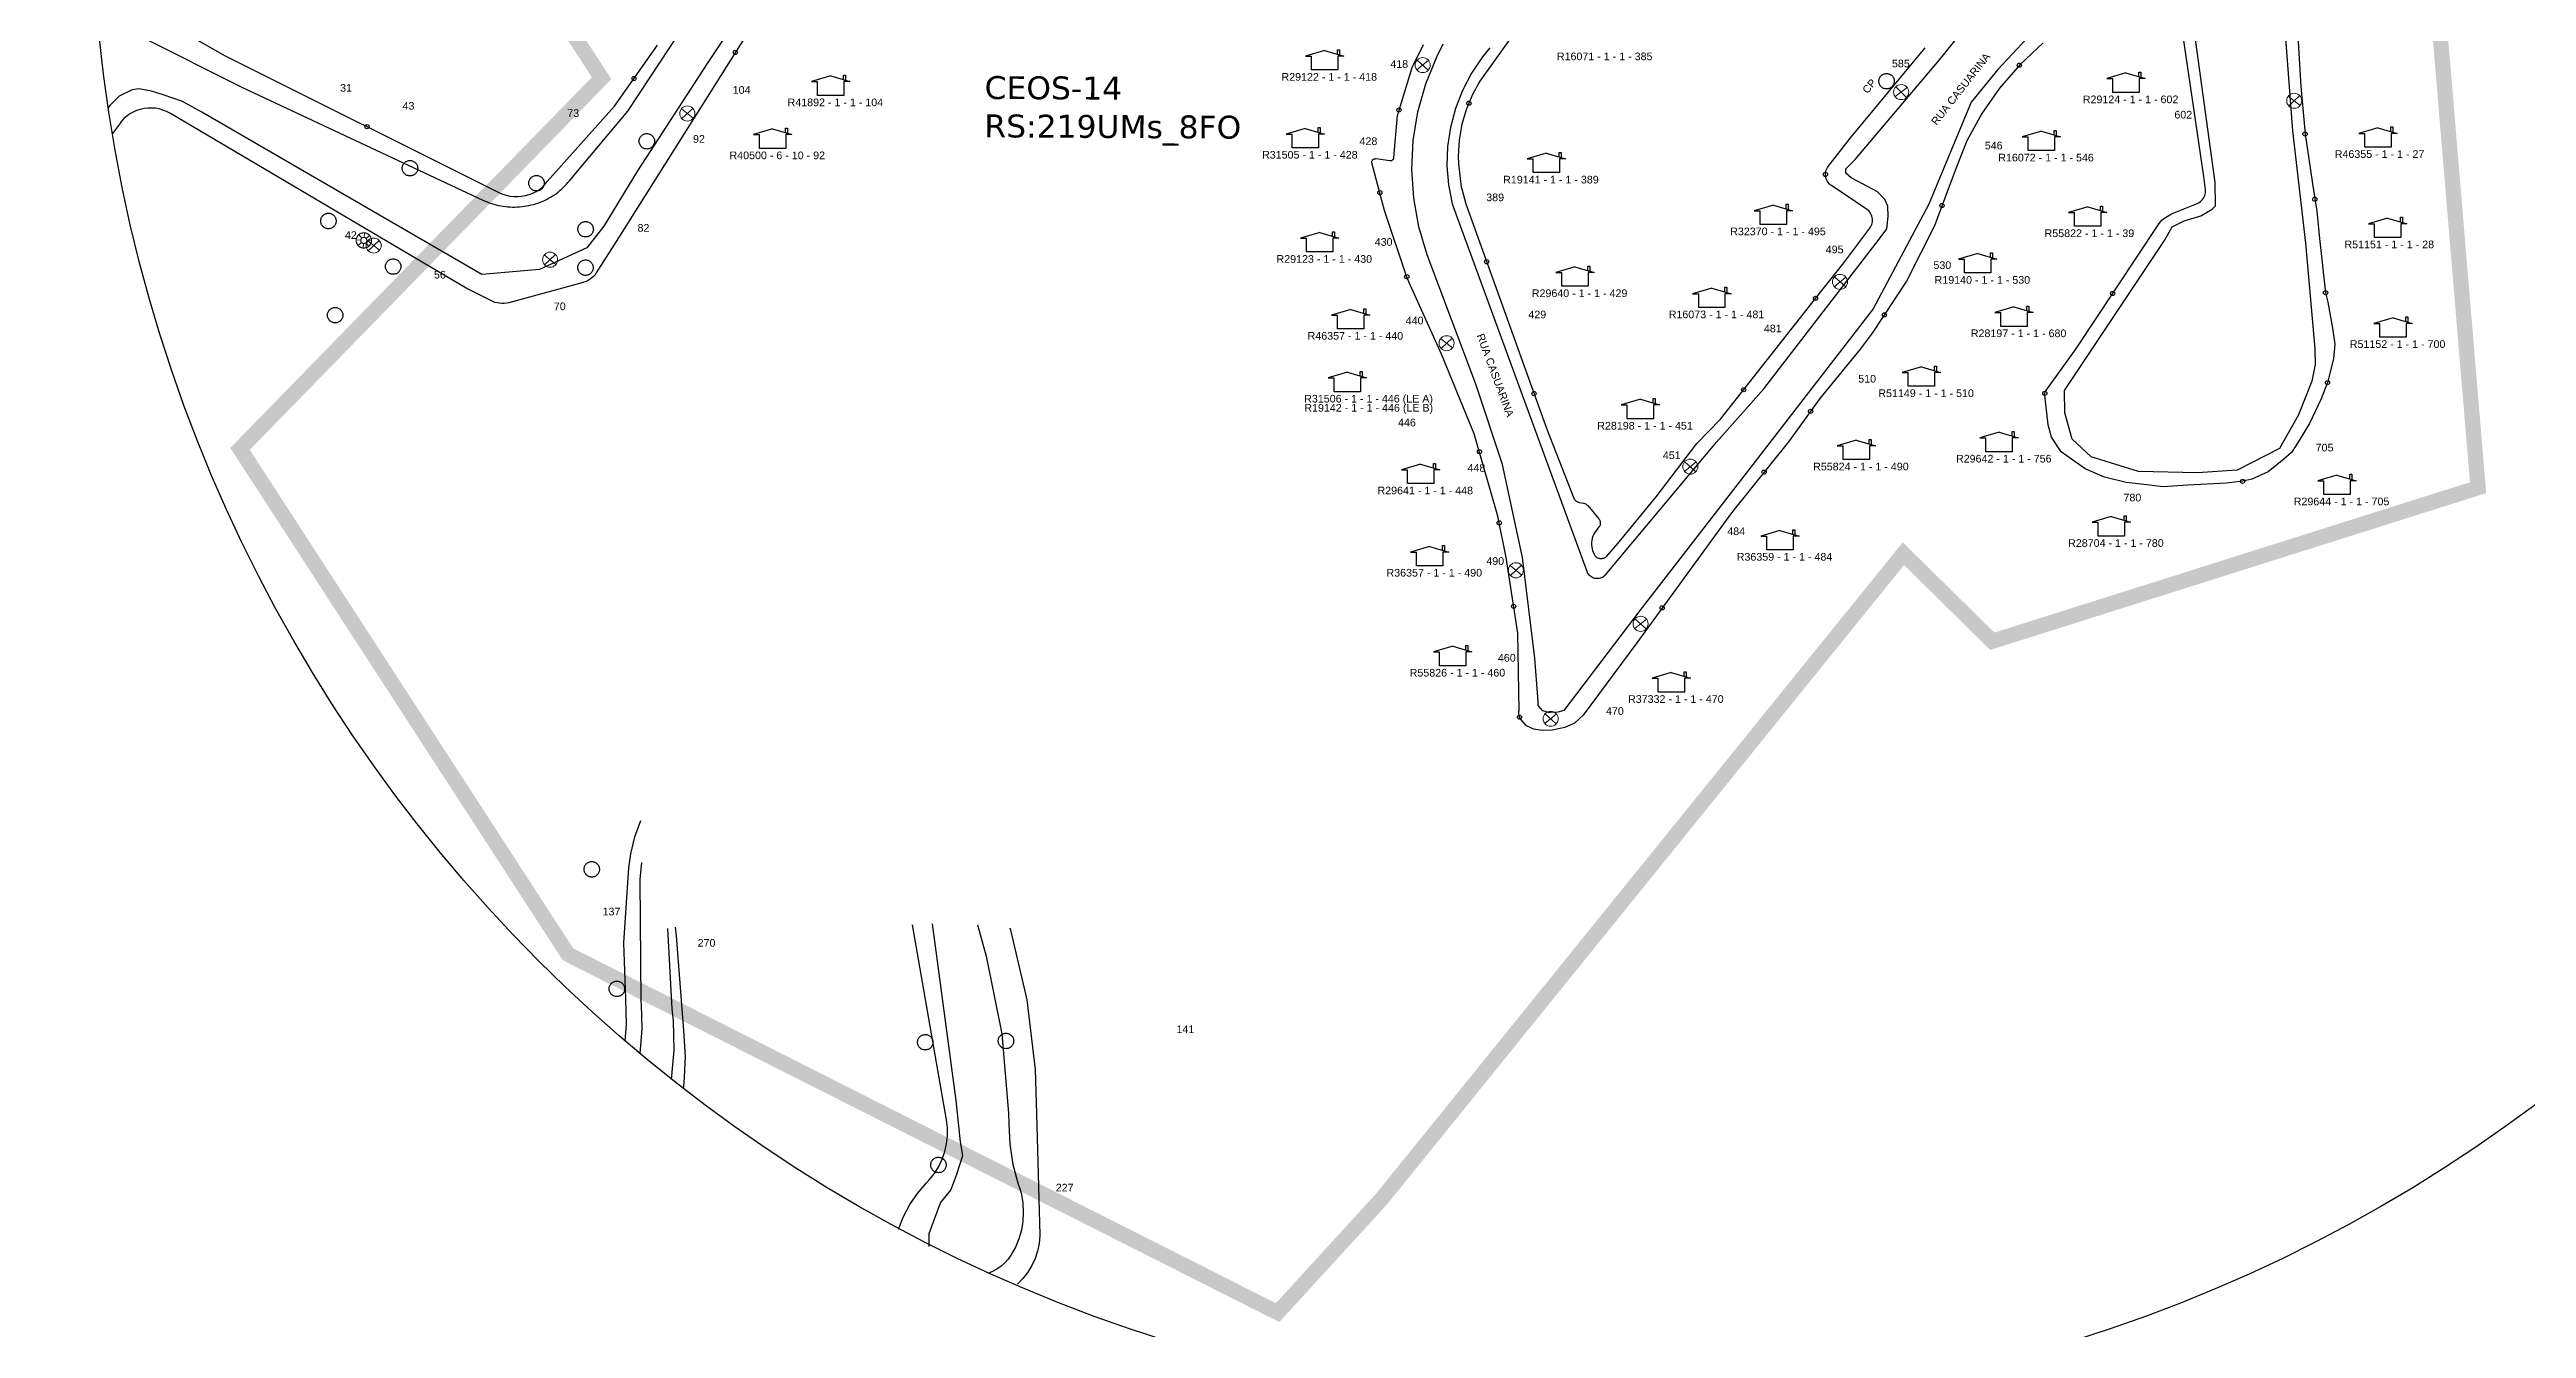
# Model space of a CAD drawing. Header units: millimetres. Extents: x -4286 to 4575, y 5328 to 14188.
# Drawn here: x -372.3 to -48.2, y 10040.5 to 10207.7 of the extents above; entities that cross this region are included whole.
import ezdxf
from ezdxf.enums import TextEntityAlignment as Align

# ---------------------------------------------------------------- set-up
doc = ezdxf.new("R2010")
doc.units = ezdxf.units.MM
doc.header["$LTSCALE"] = 0.1
doc.header["$MEASUREMENT"] = 0
doc.linetypes.add('PHANTOM2', pattern=[1.25, 0.625, -0.125, 0.125, -0.125, 0.125, -0.125])
for name, color, linetype in [('10.0-Cartográfico', 252, 'Continuous'), ('10.1-Caixas Subterrâneas', 5, 'Continuous'), ('20.8-Legenda', 1, 'Continuous'), ('90.1-Celulização - CABO 1', 6, 'Continuous'), ('celulas gpon', 7, 'Continuous'), ('CELULAS_GPON_TEXTO', 7, 'Continuous'), ('MUB_DIVISA', 7, 'Continuous'), ('MUB_NUMERACAO', 7, 'Continuous'), ('MUB_SEGMENTO', 7, 'Continuous'), ('NOS_DE_INFRAESTRUTURA', 7, 'Continuous'), ('surveys', 7, 'Continuous'), ('surveys legendas', 7, 'Continuous')]:
    doc.layers.add(name, color=color, linetype=linetype)
doc.layers.add('10.4-Postes', color=1, linetype='Continuous', lineweight=0)
doc.styles.add('siredit', font='verdana.ttf')
doc.styles.get("Standard").update_dxf_attribs({"font": 'arial.ttf'})

# ---------------------------------------------------------------- blocks, each defined once
blk = doc.blocks.new('DV')
at = {"linetype": 'Continuous'}
blk.add_circle((0, 0), 0.00000275, dxfattribs=at)
blk = doc.blocks.new('MHMZ')
at = {"linetype": 'PHANTOM2'}
blk.add_circle((0, 0), 0.0000101, dxfattribs=at)
blk = doc.blocks.new('RTRT')
at = {"color": 0}
for p, q in [((-0.000003, 0.0000027), (-0.0000072, 0.0000069)), ((-0.0000001, 0.0000038), (-0.0000001, 0.0000098)), ((0.0000027, 0.0000027), (0.0000069, 0.0000069)), ((-0.0000041, -0.0000002), (-0.0000101, -0.0000002)), ((-0.000003, -0.000003), (-0.0000072, -0.0000072)), ((-0.0000001, -0.0000042), (-0.0000001, -0.0000102)), ((0.0000027, -0.000003), (0.0000069, -0.0000072)), ((0.0000039, -0.0000002), (0.0000099, -0.0000002))]:
    blk.add_line(p, q, dxfattribs=at)
for points in [[(0.0000099, -0.0000002, 0), (0.0000099, 0.0000003, 0), (0.0000098, 0.0000008, 0), (0.0000098, 0.0000013, 0), (0.0000097, 0.0000018, 0), (0.0000096, 0.0000023, 0), (0.0000094, 0.0000027, 0), (0.0000093, 0.0000032, 0), (0.0000091, 0.0000037, 0), (0.0000089, 0.0000041, 0), (0.0000087, 0.0000045, 0), (0.0000085, 0.000005, 0), (0.0000082, 0.0000054, 0), (0.0000079, 0.0000058, 0), (0.0000076, 0.0000062, 0), (0.0000073, 0.0000065, 0), (0.0000069, 0.0000069, 0), (0.0000066, 0.0000072, 0), (0.0000062, 0.0000076, 0), (0.0000058, 0.0000079, 0), (0.0000054, 0.0000081, 0), (0.000005, 0.0000084, 0), (0.0000046, 0.0000087, 0), (0.0000042, 0.0000089, 0), (0.0000037, 0.0000091, 0), (0.0000032, 0.0000092, 0), (0.0000028, 0.0000094, 0), (0.0000023, 0.0000095, 0), (0.0000018, 0.0000096, 0), (0.0000013, 0.0000097, 0), (0.0000009, 0.0000098, 0), (0.0000004, 0.0000098, 0), (-0.0000001, 0.0000098, 0), (-0.0000006, 0.0000098, 0), (-0.0000011, 0.0000098, 0), (-0.0000016, 0.0000097, 0), (-0.0000021, 0.0000096, 0), (-0.0000026, 0.0000095, 0), (-0.000003, 0.0000094, 0), (-0.0000035, 0.0000092, 0), (-0.000004, 0.0000091, 0), (-0.0000044, 0.0000089, 0), (-0.0000048, 0.0000087, 0), (-0.0000053, 0.0000084, 0), (-0.0000057, 0.0000081, 0), (-0.0000061, 0.0000079, 0), (-0.0000065, 0.0000076, 0), (-0.0000068, 0.0000072, 0), (-0.0000072, 0.0000069, 0), (-0.0000075, 0.0000065, 0), (-0.0000079, 0.0000062, 0), (-0.0000082, 0.0000058, 0), (-0.0000084, 0.0000054, 0), (-0.0000087, 0.000005, 0), (-0.0000089, 0.0000045, 0), (-0.0000092, 0.0000041, 0), (-0.0000094, 0.0000037, 0), (-0.0000095, 0.0000032, 0), (-0.0000097, 0.0000027, 0), (-0.0000098, 0.0000023, 0), (-0.0000099, 0.0000018, 0), (-0.00001, 0.0000013, 0), (-0.0000101, 0.0000008, 0), (-0.0000101, 0.0000003, 0), (-0.0000101, -0.0000002, 0), (-0.0000101, -0.0000007, 0), (-0.0000101, -0.0000011, 0), (-0.00001, -0.0000016, 0), (-0.0000099, -0.0000021, 0), (-0.0000098, -0.0000026, 0), (-0.0000097, -0.0000031, 0), (-0.0000095, -0.0000035, 0), (-0.0000094, -0.000004, 0), (-0.0000092, -0.0000044, 0), (-0.0000089, -0.0000049, 0), (-0.0000087, -0.0000053, 0), (-0.0000084, -0.0000057, 0), (-0.0000082, -0.0000061, 0), (-0.0000079, -0.0000065, 0), (-0.0000075, -0.0000069, 0), (-0.0000072, -0.0000072, 0), (-0.0000068, -0.0000076, 0), (-0.0000065, -0.0000079, 0), (-0.0000061, -0.0000082, 0), (-0.0000057, -0.0000085, 0), (-0.0000053, -0.0000087, 0), (-0.0000048, -0.000009, 0), (-0.0000044, -0.0000092, 0), (-0.000004, -0.0000094, 0), (-0.0000035, -0.0000096, 0), (-0.000003, -0.0000097, 0), (-0.0000026, -0.0000099, 0), (-0.0000021, -0.00001, 0), (-0.0000016, -0.0000101, 0), (-0.0000011, -0.0000101, 0), (-0.0000006, -0.0000102, 0), (-0.0000001, -0.0000102, 0), (0.0000004, -0.0000102, 0), (0.0000009, -0.0000101, 0), (0.0000013, -0.0000101, 0), (0.0000018, -0.00001, 0), (0.0000023, -0.0000099, 0), (0.0000028, -0.0000097, 0), (0.0000032, -0.0000096, 0), (0.0000037, -0.0000094, 0), (0.0000042, -0.0000092, 0), (0.0000046, -0.000009, 0), (0.000005, -0.0000087, 0), (0.0000054, -0.0000085, 0), (0.0000058, -0.0000082, 0), (0.0000062, -0.0000079, 0), (0.0000066, -0.0000076, 0), (0.0000069, -0.0000072, 0), (0.0000073, -0.0000069, 0), (0.0000076, -0.0000065, 0), (0.0000079, -0.0000061, 0), (0.0000082, -0.0000057, 0), (0.0000085, -0.0000053, 0), (0.0000087, -0.0000049, 0), (0.0000089, -0.0000044, 0), (0.0000091, -0.000004, 0), (0.0000093, -0.0000035, 0), (0.0000094, -0.0000031, 0), (0.0000096, -0.0000026, 0), (0.0000097, -0.0000021, 0), (0.0000098, -0.0000016, 0), (0.0000098, -0.0000011, 0), (0.0000099, -0.0000007, 0), (0.0000099, -0.0000002, 0)], [(0.0000039, -0.0000002, 0), (0.0000039, 0, 0), (0.0000039, 0.0000002, 0), (0.0000038, 0.0000004, 0), (0.0000038, 0.0000006, 0), (0.0000038, 0.0000008, 0), (0.0000037, 0.000001, 0), (0.0000036, 0.0000012, 0), (0.0000036, 0.0000014, 0), (0.0000035, 0.0000015, 0), (0.0000034, 0.0000017, 0), (0.0000033, 0.0000019, 0), (0.0000032, 0.0000021, 0), (0.0000031, 0.0000022, 0), (0.000003, 0.0000024, 0), (0.0000028, 0.0000025, 0), (0.0000027, 0.0000027, 0), (0.0000026, 0.0000028, 0), (0.0000024, 0.0000029, 0), (0.0000023, 0.000003, 0), (0.0000021, 0.0000032, 0), (0.0000019, 0.0000033, 0), (0.0000018, 0.0000034, 0), (0.0000016, 0.0000035, 0), (0.0000014, 0.0000035, 0), (0.0000012, 0.0000036, 0), (0.000001, 0.0000037, 0), (0.0000008, 0.0000037, 0), (0.0000007, 0.0000038, 0), (0.0000005, 0.0000038, 0), (0.0000003, 0.0000038, 0), (0.0000001, 0.0000038, 0), (-0.0000001, 0.0000038, 0), (-0.0000003, 0.0000038, 0), (-0.0000005, 0.0000038, 0), (-0.0000007, 0.0000038, 0), (-0.0000009, 0.0000038, 0), (-0.0000011, 0.0000037, 0), (-0.0000013, 0.0000037, 0), (-0.0000015, 0.0000036, 0), (-0.0000017, 0.0000035, 0), (-0.0000018, 0.0000035, 0), (-0.000002, 0.0000034, 0), (-0.0000022, 0.0000033, 0), (-0.0000023, 0.0000032, 0), (-0.0000025, 0.000003, 0), (-0.0000027, 0.0000029, 0), (-0.0000028, 0.0000028, 0), (-0.000003, 0.0000027, 0), (-0.0000031, 0.0000025, 0), (-0.0000032, 0.0000024, 0), (-0.0000033, 0.0000022, 0), (-0.0000034, 0.0000021, 0), (-0.0000036, 0.0000019, 0), (-0.0000037, 0.0000017, 0), (-0.0000037, 0.0000015, 0), (-0.0000038, 0.0000014, 0), (-0.0000039, 0.0000012, 0), (-0.000004, 0.000001, 0), (-0.000004, 0.0000008, 0), (-0.000004, 0.0000006, 0), (-0.0000041, 0.0000004, 0), (-0.0000041, 0.0000002, 0), (-0.0000041, 0, 0), (-0.0000041, -0.0000002, 0), (-0.0000041, -0.0000004, 0), (-0.0000041, -0.0000006, 0), (-0.0000041, -0.0000008, 0), (-0.000004, -0.0000009, 0), (-0.000004, -0.0000011, 0), (-0.000004, -0.0000013, 0), (-0.0000039, -0.0000015, 0), (-0.0000038, -0.0000017, 0), (-0.0000037, -0.0000019, 0), (-0.0000037, -0.0000021, 0), (-0.0000036, -0.0000022, 0), (-0.0000034, -0.0000024, 0), (-0.0000033, -0.0000025, 0), (-0.0000032, -0.0000027, 0), (-0.0000031, -0.0000029, 0), (-0.000003, -0.000003, 0), (-0.0000028, -0.0000031, 0), (-0.0000027, -0.0000033, 0), (-0.0000025, -0.0000034, 0), (-0.0000023, -0.0000035, 0), (-0.0000022, -0.0000036, 0), (-0.000002, -0.0000037, 0), (-0.0000018, -0.0000038, 0), (-0.0000017, -0.0000039, 0), (-0.0000015, -0.0000039, 0), (-0.0000013, -0.000004, 0), (-0.0000011, -0.000004, 0), (-0.0000009, -0.0000041, 0), (-0.0000007, -0.0000041, 0), (-0.0000005, -0.0000041, 0), (-0.0000003, -0.0000042, 0), (-0.0000001, -0.0000042, 0), (0.0000001, -0.0000042, 0), (0.0000003, -0.0000041, 0), (0.0000005, -0.0000041, 0), (0.0000007, -0.0000041, 0), (0.0000008, -0.000004, 0), (0.000001, -0.000004, 0), (0.0000012, -0.0000039, 0), (0.0000014, -0.0000039, 0), (0.0000016, -0.0000038, 0), (0.0000018, -0.0000037, 0), (0.0000019, -0.0000036, 0), (0.0000021, -0.0000035, 0), (0.0000023, -0.0000034, 0), (0.0000024, -0.0000033, 0), (0.0000026, -0.0000031, 0), (0.0000027, -0.000003, 0), (0.0000028, -0.0000029, 0), (0.000003, -0.0000027, 0), (0.0000031, -0.0000025, 0), (0.0000032, -0.0000024, 0), (0.0000033, -0.0000022, 0), (0.0000034, -0.0000021, 0), (0.0000035, -0.0000019, 0), (0.0000036, -0.0000017, 0), (0.0000036, -0.0000015, 0), (0.0000037, -0.0000013, 0), (0.0000038, -0.0000011, 0), (0.0000038, -0.0000009, 0), (0.0000038, -0.0000008, 0), (0.0000039, -0.0000006, 0), (0.0000039, -0.0000004, 0), (0.0000039, -0.0000002, 0)]]:
    blk.add_polyline3d(points, dxfattribs=at)
blk = doc.blocks.new('PTPT')
at = {"layer": '10.4-Postes', "color": 1, "linetype": 'PHANTOM2'}
for points in [[(-0.0000079, 0.0000104), (0.0000075, -0.000002)], [(0.000007, 0.0000109), (-0.0000074, -0.0000025)]]:
    blk.add_lwpolyline(points, dxfattribs=at)
at = {"layer": '10.4-Postes', "color": 1}
blk.add_circle((-0.0000002, 0.0000042), 0.00000987, dxfattribs=at)
blk = doc.blocks.new('SURVEY_SURVEY')
for p, q in [((0, 0.0000254), (-0.0000251, 0.000018)), ((-0.0000251, 0.000018), (-0.0000173, 0.000018)), ((-0.0000172, 0), (-0.0000172, 0.0000179)), ((0.0000172, 0), (-0.0000172, 0)), ((0, 0.0000254), (0.0000251, 0.000018)), ((0.0000169, 0.0000264), (0.0000195, 0.0000264)), ((0.0000169, 0.0000205), (0.0000169, 0.0000264)), ((0.0000251, 0.000018), (0.0000172, 0.000018)), ((0.0000172, 0.000018), (0.0000172, 0)), ((0.0000195, 0.0000264), (0.0000195, 0.0000198))]:
    blk.add_line(p, q)
blk = doc.blocks.new('A$C30E733EA')
at = {"layer": '20.8-Legenda', "color": 7, "style": 'siredit'}
for tag, p in [('CEOS-X', (8.45, 12.42)), ('RS:', (8.52, 7.4)), ('RP:', (8.52, 2.45))]:
    blk.add_attdef(tag, text='', height=2.99, rotation=359.69, dxfattribs=at).set_placement(p, align=Align.MIDDLE_CENTER)

msp = doc.modelspace()

# ---------------------------------------------------------------- linework, layer by layer
at = {"layer": '10.0-Cartográfico'}
for points in [[(-360.5, 10209.44), (-346.9, 10202.66), (-315.56, 10187.97), (-315.28, 10187.84), (-315, 10187.73), (-314.72, 10187.62), (-314.42, 10187.52), (-314.13, 10187.43), (-313.83, 10187.35), (-313.53, 10187.28), (-313.23, 10187.23), (-312.93, 10187.17), (-312.62, 10187.13), (-312.31, 10187.1), (-312.01, 10187.08), (-311.7, 10187.07), (-311.39, 10187.07), (-311.08, 10187.08), (-310.77, 10187.1), (-310.46, 10187.13), (-310.16, 10187.16), (-309.85, 10187.21), (-309.55, 10187.27), (-309.25, 10187.34), (-308.95, 10187.41), (-308.66, 10187.5), (-308.37, 10187.59), (-308.08, 10187.7), (-307.8, 10187.81), (-307.52, 10187.94), (-307.24, 10188.07), (-306.97, 10188.21), (-306.71, 10188.36), (-306.45, 10188.51), (-306.2, 10188.68), (-305.95, 10188.85), (-305.71, 10189.03), (-305.48, 10189.22), (-305.26, 10189.42), (-305.04, 10189.62), (-304.83, 10189.83), (-304.62, 10190.04), (-304.43, 10190.27), (-304.24, 10190.5), (-304.07, 10190.73), (-296.62, 10199.6), (-270.32, 10239.47)], [(-268.62, 10232.33), (-286.21, 10205.81), (-295.33, 10191.8), (-299.72, 10184.58), (-301.98, 10181.72), (-308.17, 10178.92), (-315.7, 10178.23), (-352.32, 10199.46), (-354.85, 10200.85), (-357.38, 10201.73), (-358.91, 10202.22), (-360.55, 10202.5), (-361.43, 10202.39), (-363.16, 10201.56), (-364.35, 10200.34), (-364.57, 10200.02)], [(-80.39, 10217.75), (-78.84, 10197.03), (-77.11, 10182.33), (-76.27, 10172.48), (-75.91, 10168.51), (-75.88, 10166.48), (-76.31, 10164.3), (-78.04, 10159.89), (-80.54, 10155.51), (-86.08, 10152.65), (-91.24, 10152.31), (-98.96, 10152.51), (-105.16, 10154.42), (-107.65, 10156.71), (-108.61, 10160.15), (-108.65, 10163.08), (-95.57, 10182.7), (-94.57, 10184.5), (-93, 10185.28), (-90.81, 10185.92), (-89.34, 10186.79), (-88.89, 10187.22), (-88.93, 10190.28), (-91.76, 10210.88)], [(-278.1, 10214.31), (-298.12, 10182.56), (-300.72, 10178.45), (-300.88, 10178.21), (-301.07, 10177.99), (-301.3, 10177.79), (-301.54, 10177.62), (-301.79, 10177.46), (-302.07, 10177.34), (-302.35, 10177.24), (-302.42, 10177.22), (-312.18, 10174.56), (-312.49, 10174.49), (-312.79, 10174.45), (-313.09, 10174.45), (-313.4, 10174.48), (-313.71, 10174.53), (-313.99, 10174.6), (-314.27, 10174.72), (-314.43, 10174.79), (-317.73, 10176.48), (-356.43, 10199.31), (-356.5, 10199.35), (-356.94, 10199.57), (-357.41, 10199.75), (-357.89, 10199.89), (-358.39, 10199.97), (-358.89, 10200.01), (-359.4, 10200), (-359.89, 10199.94), (-360.38, 10199.83), (-360.86, 10199.67), (-361.31, 10199.47), (-361.75, 10199.23), (-362.14, 10198.95), (-362.51, 10198.63), (-362.84, 10198.27), (-363.12, 10197.89), (-364.03, 10196.66)], [(-176.75, 10215.28), (-185.14, 10203.51), (-186.05, 10201.86), (-186.88, 10199.91), (-187.49, 10197.88), (-187.86, 10195.81), (-187.99, 10193.71), (-187.94, 10192.73), (-187.57, 10189.66), (-187.5, 10189.43), (-186.98, 10187.5), (-176.37, 10158.02), (-172.86, 10149.03), (-172.82, 10148.96), (-172.78, 10148.88), (-172.72, 10148.8), (-172.65, 10148.73), (-172.58, 10148.67), (-172.5, 10148.6), (-172.41, 10148.55), (-172.32, 10148.51), (-172.22, 10148.48), (-172.13, 10148.45), (-171.6, 10148.36), (-171.52, 10148.34), (-171.42, 10148.31), (-171.33, 10148.27), (-171.25, 10148.22), (-171.17, 10148.17), (-171.09, 10148.1), (-171.03, 10148.03), (-169.57, 10146.3), (-169.51, 10146.23), (-169.46, 10146.14), (-169.43, 10146.06), (-169.4, 10145.96), (-169.38, 10145.87), (-169.38, 10145.78), (-169.38, 10145.68), (-169.4, 10145.59), (-169.42, 10145.5), (-169.45, 10145.4), (-169.5, 10145.32), (-169.56, 10145.24), (-170, 10144.66), (-170.09, 10144.54), (-170.24, 10144.29), (-170.36, 10144.03), (-170.46, 10143.76), (-170.51, 10143.49), (-170.55, 10143.2), (-170.54, 10142.92), (-170.5, 10142.64), (-170.44, 10142.36), (-170.38, 10142.17), (-170.17, 10141.67), (-170.15, 10141.62), (-170.1, 10141.53), (-170.04, 10141.46), (-169.98, 10141.39), (-169.9, 10141.33), (-169.82, 10141.26), (-169.73, 10141.22), (-169.63, 10141.18), (-169.53, 10141.15), (-169.44, 10141.12), (-169.34, 10141.12), (-169.23, 10141.12), (-169.13, 10141.13), (-169.04, 10141.15), (-168.94, 10141.18), (-168.84, 10141.21), (-168.75, 10141.26), (-168.67, 10141.31), (-168.59, 10141.38), (-168.52, 10141.44), (-167.07, 10143.07), (-162.07, 10149.2), (-156.75, 10156.17), (-153.65, 10159.34), (-149.94, 10164.06), (-140.41, 10176.17), (-137.67, 10179.58), (-134.11, 10184.3), (-134.02, 10184.44), (-133.93, 10184.6), (-133.85, 10184.78), (-133.81, 10184.97), (-133.77, 10185.15), (-133.76, 10185.34), (-133.78, 10185.53), (-133.81, 10185.71), (-133.86, 10185.89), (-133.93, 10186.07), (-134.02, 10186.25), (-134.14, 10186.4), (-134.27, 10186.55), (-134.41, 10186.68), (-134.56, 10186.8), (-139.13, 10189.86), (-139.29, 10189.98), (-139.42, 10190.11), (-139.55, 10190.26), (-139.67, 10190.42), (-139.76, 10190.59), (-139.83, 10190.76), (-139.88, 10190.95), (-139.92, 10191.13), (-139.93, 10191.32), (-139.92, 10191.51), (-139.88, 10191.7), (-139.84, 10191.88), (-139.76, 10192.05), (-139.67, 10192.22), (-139.56, 10192.38), (-136.64, 10196.12), (-126.87, 10207.88)], [(-78.17, 10210.11), (-77.72, 10202.84), (-77.18, 10196.61), (-76.53, 10192.17), (-76.23, 10190.12), (-75.66, 10186.51), (-75.28, 10182.97), (-74.5, 10175.87), (-74.21, 10174.61), (-73.58, 10171.21), (-73.28, 10169.12), (-73.46, 10167.23), (-74.26, 10164.11), (-75.09, 10162), (-76.59, 10158.79), (-78.1, 10156.34), (-78.94, 10154.98), (-79.98, 10154.09), (-82, 10152.47), (-84.16, 10151.48), (-85.34, 10151.22), (-87.51, 10150.98), (-92.5, 10150.71), (-95.8, 10150.5), (-97.9, 10150.74), (-100.58, 10151.04), (-103.4, 10151.77), (-105.96, 10152.83), (-109.07, 10155.06), (-110.37, 10156.98), (-110.77, 10158.61), (-111.24, 10162.46), (-111.25, 10162.53), (-111.25, 10162.62), (-111.23, 10162.72), (-111.21, 10162.81), (-111.17, 10162.9), (-111.14, 10162.98), (-111.09, 10163.06), (-107.19, 10168.5), (-96.37, 10184.79), (-96.13, 10185.1), (-95.86, 10185.38), (-95.56, 10185.63), (-95.23, 10185.85), (-94.87, 10186.05), (-94.64, 10186.16), (-91.38, 10187.48), (-91.2, 10187.56), (-91.03, 10187.66), (-90.87, 10187.78), (-90.72, 10187.91), (-90.6, 10188.06), (-90.48, 10188.22), (-90.39, 10188.38), (-90.31, 10188.57), (-90.26, 10188.75), (-90.23, 10188.93), (-90.21, 10189.12), (-90.23, 10189.33), (-90.43, 10191.06), (-93.82, 10214.19)], [(-183.85, 10207.89), (-184.8, 10206.71), (-186.23, 10204.56), (-187.41, 10202.3), (-188.33, 10199.93), (-188.99, 10197.48), (-189.36, 10194.99), (-189.45, 10192.47), (-189.25, 10189.95), (-188.77, 10187.48), (-171.1, 10139.35), (-171.04, 10139.22), (-170.96, 10139.1), (-170.86, 10139), (-170.76, 10138.9), (-170.64, 10138.81), (-170.53, 10138.73), (-170.4, 10138.66), (-170.25, 10138.61), (-170.11, 10138.57), (-169.97, 10138.55), (-169.82, 10138.54), (-169.67, 10138.54), (-169.52, 10138.56), (-169.37, 10138.59), (-169.24, 10138.64), (-169.1, 10138.7), (-168.98, 10138.77), (-168.86, 10138.86), (-168.74, 10138.95), (-168.72, 10138.99), (-154.19, 10156.34), (-147.98, 10163.31), (-132.89, 10182.85), (-131.89, 10184.23), (-131.71, 10185.84), (-131.78, 10187.17), (-132.15, 10188.06), (-133.13, 10189.04), (-134.98, 10190.06), (-136.58, 10190.89), (-137.25, 10191.5), (-137.26, 10192.07), (-136.04, 10193.28), (-125.01, 10206.29), (-121.74, 10210.34)], [(-355.1, 10210.13), (-349.29, 10206.84), (-313.47, 10188.97), (-313.01, 10188.77), (-312.53, 10188.61), (-312.03, 10188.5), (-311.52, 10188.44), (-311.01, 10188.43), (-310.5, 10188.47), (-310, 10188.56), (-309.52, 10188.69), (-309.04, 10188.88), (-308.59, 10189.11), (-308.17, 10189.37), (-307.78, 10189.68), (-307.44, 10190.02), (-307.13, 10190.4), (-298.34, 10200.24), (-292.73, 10208.23)], [(-111.44, 10208.54), (-114.46, 10205.72), (-117.16, 10202.62), (-119.49, 10199.29), (-121.43, 10195.74), (-122.83, 10192.17), (-125.67, 10184.62), (-129.34, 10177.39), (-133.81, 10170.56), (-135.39, 10168.48), (-140.68, 10162.02), (-144.75, 10156.36), (-152.23, 10147.11), (-164.6, 10130.09), (-171.62, 10120.64), (-172.77, 10119.58), (-174.02, 10119.02), (-175.69, 10118.66), (-176.98, 10118.64), (-178.07, 10118.82), (-179.03, 10119.26), (-179.65, 10119.93), (-179.96, 10120.39), (-180.01, 10120.59), (-180.05, 10120.81), (-180.05, 10121), (-180.06, 10121.14), (-180.01, 10121.27), (-180.18, 10131.38), (-181.7, 10141.26), (-182.77, 10146.64), (-185.86, 10157.42), (-190.14, 10167.84), (-194.64, 10177.77), (-197.59, 10186.6), (-199.26, 10192.83), (-199.27, 10192.87), (-199.27, 10192.92), (-199.27, 10192.96), (-199.26, 10193.02), (-199.25, 10193.06), (-199.21, 10193.14), (-199.18, 10193.19), (-199.16, 10193.23), (-199.12, 10193.26), (-199.08, 10193.29), (-199.04, 10193.32), (-198.95, 10193.36), (-198.9, 10193.37), (-198.8, 10193.38), (-198.71, 10193.39), (-196.93, 10193.13), (-196.83, 10193.12), (-196.78, 10193.13), (-196.73, 10193.14), (-196.68, 10193.15), (-196.63, 10193.17), (-196.59, 10193.19), (-196.55, 10193.22), (-196.51, 10193.26), (-196.47, 10193.28), (-196.45, 10193.33), (-196.42, 10193.37), (-196.4, 10193.41), (-196.39, 10193.46), (-196.37, 10193.54), (-195.89, 10199.03), (-195.71, 10199.75), (-194, 10205.32), (-192.53, 10208.3)], [(-113.61, 10209.05), (-117.39, 10205.03), (-120.86, 10200.79), (-126.41, 10187.46), (-133.7, 10173.78), (-149.14, 10153.81), (-164.22, 10134.32), (-174.16, 10121.25), (-174.93, 10121.05), (-175.9, 10121), (-176.15, 10120.99), (-176.92, 10121.22), (-177.49, 10121.92), (-177.5, 10122.44), (-177.96, 10128.08), (-179.54, 10141.25), (-182.19, 10153.39), (-185.67, 10163.89), (-192.02, 10180.83), (-193.11, 10184.47), (-193.79, 10188.21), (-194.03, 10191.99), (-193.85, 10195.77), (-193.24, 10199.52), (-192.22, 10203.18), (-190.78, 10206.72), (-189.94, 10208.4)], [(-296.94, 10078.04), (-296.76, 10080.24), (-296.86, 10083.56), (-297.1, 10090.86), (-296.46, 10100.68), (-296.21, 10102.5), (-295.68, 10104.73), (-294.9, 10106.89)], [(-294.98, 10076.38), (-294.97, 10076.43), (-294.72, 10079.62), (-294.83, 10082.8), (-294.87, 10083.16), (-295, 10099.18), (-294.76, 10101.39)], [(-291.43, 10092.77), (-290.83, 10082.23), (-290.67, 10080.69), (-290.58, 10076.84), (-290.93, 10073)], [(-290.39, 10092.92), (-290.27, 10091.78), (-289.3, 10079.4), (-289.1, 10075.96), (-289.27, 10072.52), (-289.38, 10071.87)], [(-261.2, 10053.47), (-260.54, 10055.11), (-259.7, 10056.67), (-258.7, 10058.13), (-257.53, 10059.5), (-257.16, 10059.89), (-256.5, 10060.74), (-255.93, 10061.64), (-255.48, 10062.6), (-255.13, 10063.58), (-254.89, 10064.61), (-254.78, 10065.65), (-254.77, 10066.69), (-254.89, 10067.73), (-259.35, 10093.22)], [(-257.16, 10051.2), (-257.19, 10052.87), (-255.71, 10056.88), (-254.33, 10058.56), (-253.56, 10060.66), (-252.79, 10063.07), (-253.09, 10064.86), (-253.64, 10070.28), (-256.74, 10093.37)], [(-250.86, 10093.22), (-249.73, 10089.15), (-247.67, 10078.97), (-246.78, 10068.63), (-246.75, 10067.2), (-246.64, 10064.54), (-246.23, 10061.9), (-245.52, 10059.31), (-245.32, 10058.72), (-245.12, 10058.01), (-244.92, 10056.85), (-244.86, 10055.66), (-244.92, 10054.49), (-245.12, 10053.32), (-245.44, 10052.18), (-245.9, 10051.08), (-246.48, 10050.03), (-246.86, 10049.52), (-247.29, 10049.04), (-247.78, 10048.62), (-248.32, 10048.24), (-248.89, 10047.92), (-249.49, 10047.65)], [(-246.64, 10092.82), (-246.56, 10092.57), (-246.51, 10092.37), (-244.39, 10083.43), (-243.3, 10074.33), (-243.14, 10068.55), (-242.7, 10052.68), (-242.7, 10052.57), (-242.8, 10051.57), (-243.01, 10050.58), (-243.33, 10049.63), (-243.76, 10048.7), (-244.29, 10047.82), (-244.92, 10047), (-245.63, 10046.25), (-245.63, 10046.25)]]:
    msp.add_lwpolyline(points, dxfattribs=at)
at = {"layer": 'celulas gpon', "color": 254, "linetype": 'Continuous', "const_width": 2}
msp.add_lwpolyline([(-54.55, 10150.38), (-61.15, 10229.12), (-83.29, 10293.11), (-139.96, 10358.37), (-176.62, 10349.12), (-238.87, 10332.99), (-251.26, 10272.99), (-251.26, 10272.99), (-284.15, 10245.18), (-309.93, 10219.11), (-300.03, 10203.91), (-347.33, 10155.45), (-304.42, 10089.37), (-211.6, 10042.54), (-198.03, 10057.35), (-129.73, 10141.75), (-118.1, 10130.3), (-54.55, 10150.38)], dxfattribs=at)
at = {"layer": 'CELULAS_GPON_TEXTO', "linetype": 'Continuous'}
msp.add_circle((144.54, 9757.9), 4430.34, dxfattribs=at)
at = {"layer": 'NOS_DE_INFRAESTRUTURA'}
msp.add_circle((-166.81, 10229.91), 200, dxfattribs=at)

# ---------------------------------------------------------------- block references
at = {"layer": '10.1-Caixas Subterrâneas', "color": 40}
for p, xscale, yscale, zscale, rotation in [((-131.93, 10203.51), 100000, 100000, 100000, 138), ((-294.11, 10195.66), 100000, 100000, 100000, 144), ((-325.1, 10192.14), 100000, 100000, 100000, 242), ((-302.12, 10184.16), 100000, 100000, 100000, 327), ((-302.14, 10179.14), 99999.99999999999, 99999.99999999999, 99999.99999999999, 316), ((-334.89, 10172.93), 100000, 100000, 100000, 2)]:
    msp.add_blockref('MHMZ', p, dxfattribs=dict(at, xscale=xscale, yscale=yscale, zscale=zscale, rotation=rotation))
at = {"layer": '10.1-Caixas Subterrâneas', "color": 40, "xscale": 100000, "yscale": 100000, "zscale": 100000}
for p in [(-308.54, 10190.18), (-335.77, 10185.24), (-327.3, 10179.28), (-301.32, 10100.49), (-298.03, 10084.86), (-257.69, 10077.88), (-247.13, 10078.05), (-255.97, 10061.84)]:
    msp.add_blockref('MHMZ', p, dxfattribs=at)
at = {"layer": '10.4-Postes', "color": 1, "xscale": 100000, "yscale": 100000, "zscale": 100000}
for name, p, rotation in [('PTPT', (-192.62, 10205.2), 357), ('PTPT', (-130.04, 10201.67), 354.0000000000001), ('PTPT', (-78.57, 10200.54), 1), ('RTRT', (-331.16, 10182.7), 131), ('PTPT', (-138.02, 10176.86), 357), ('PTPT', (-189.46, 10168.84), 1), ('PTPT', (-157.61, 10152.71), 357), ('PTPT', (-164.11, 10132.16), 357), ('PTPT', (-175.88, 10119.75), 357)]:
    msp.add_blockref(name, p, dxfattribs=dict(at, rotation=rotation))
for p in [(-288.8, 10198.87), (-329.83, 10181.61), (-306.75, 10179.76), (-180.4, 10139.16)]:
    msp.add_blockref('PTPT', p, dxfattribs=at)
at = {"layer": '90.1-Celulização - CABO 1', "color": 254}
ref = msp.add_blockref('A$C30E733EA', (-260.17, 10191.77), dxfattribs=at)
ref.add_attrib('CEOS-X', 'CEOS-14', dxfattribs={"layer": '20.8-Legenda', "color": 0, "height": 2.992, "rotation": 359.69, "style": 'siredit'}).set_placement((-249.92, 10204.19), align=Align.TOP_LEFT)
ref.add_attrib('RS:', 'RS:219UMs_8FO', dxfattribs={"layer": '20.8-Legenda', "color": 0, "height": 2.992, "rotation": 359.69, "style": 'siredit'}).set_placement((-249.95, 10199.18), align=Align.TOP_LEFT)
at = {"layer": 'MUB_DIVISA', "color": 255, "xscale": 100000, "yscale": 100000, "zscale": 100000}
for p in [(-282.54, 10207.28), (-295.79, 10203.87), (-114.56, 10205.61), (-186.57, 10200.64), (-330.71, 10197.57), (-195.71, 10199.75), (-77.18, 10196.62), (-139.93, 10191.33), (-198.22, 10188.95), (-124.68, 10187.26), (-75.91, 10188.09), (-194.7, 10177.96), (-184.25, 10179.91), (-141.23, 10175.13), (-102.36, 10175.77), (-74.5, 10175.88), (-132.23, 10172.97), (-178.05, 10162.68), (-150.62, 10163.19), (-111.23, 10162.72), (-74.25, 10164.11), (-141.87, 10160.36), (-185.19, 10155.08), (-147.95, 10152.41), (-85.36, 10151.21), (-182.6, 10145.77), (-180.72, 10134.87), (-161.29, 10134.66), (-179.95, 10120.38)]:
    msp.add_blockref('DV', p, dxfattribs=at)
at = {"layer": 'surveys', "color": 151, "xscale": 100000, "yscale": 100000, "zscale": 100000}
for p in [(-205.45, 10204.99), (-270.06, 10201.66), (-100.62, 10202.05), (-207.98, 10194.81), (-67.66, 10194.9), (-176.45, 10191.56), (-111.68, 10194.44), (-146.74, 10184.79), (-105.62, 10184.55), (-66.39, 10183.09), (-206.09, 10181.19), (-120.01, 10178.45), (-172.7, 10176.71), (-154.79, 10173.94), (-202.02, 10171.14), (-115.27, 10171.47), (-65.68, 10170.06), (-202.47, 10162.92), (-127.37, 10163.64), (-164.14, 10159.39), (-135.9, 10154.05), (-117.21, 10155.08), (-192.89, 10150.92), (-73.02, 10149.49), (-102.54, 10144.05), (-191.71, 10140.17), (-145.89, 10142.25), (-188.68, 10127.1), (-160.1, 10123.66)]:
    msp.add_blockref('SURVEY_SURVEY', p, dxfattribs=at)
at = {"layer": 'surveys', "color": 255, "xscale": 100000, "yscale": 100000, "zscale": 100000}
msp.add_blockref('SURVEY_SURVEY', (-277.66, 10194.73), dxfattribs=at)

# ---------------------------------------------------------------- texts
at = {"layer": '10.1-Caixas Subterrâneas'}
msp.add_text('CP', height=1, rotation=50.2766, dxfattribs=at).set_placement((-134.43, 10201.8))
at = {"layer": 'MUB_NUMERACAO', "color": 255}
for s, p in [('418', (-196.85, 10205.26)), ('585', (-131.23, 10205.33)), ('31', (-334.24, 10202.15)), ('43', (-326.07, 10199.79)), ('104', (-282.88, 10201.87)), ('73', (-304.52, 10198.85)), ('602', (-94.28, 10198.64)), ('92', (-288.07, 10195.47)), ('428', (-200.88, 10195.17)), ('546', (-119.08, 10194.61)), ('389', (-184.3, 10187.83)), ('82', (-295.33, 10183.84)), ('42', (-333.61, 10182.9)), ('430', (-198.89, 10182)), ('495', (-139.89, 10181.02)), ('56', (-321.96, 10177.72)), ('530', (-125.8, 10178.97)), ('70', (-306.28, 10173.58)), ('440', (-194.84, 10171.73)), ('429', (-178.79, 10172.52)), ('481', (-147.98, 10170.69)), ('510', (-135.64, 10164.12)), ('446', (-195.84, 10158.4)), ('451', (-161.2, 10154.12)), ('705', (-75.8, 10155.12)), ('448', (-186.75, 10152.46)), ('780', (-100.94, 10148.59)), ('484', (-152.77, 10144.18)), ('490', (-184.29, 10140.29)), ('460', (-182.78, 10127.64)), ('470', (-168.64, 10120.68)), ('137', (-299.9, 10094.47)), ('270', (-287.47, 10090.38)), ('141', (-224.82, 10079.09)), ('227', (-240.62, 10058.38))]:
    msp.add_text(s, height=1, dxfattribs=at).set_placement(p)
at = {"layer": 'MUB_SEGMENTO', "color": 255}
for rotation, p in [(51.8499, (-125.39, 10197.68)), (290.2805, (-185.57, 10170.29))]:
    msp.add_text('RUA CASUARINA', height=1, rotation=rotation, dxfattribs=at).set_placement(p)
at = {"layer": 'surveys legendas', "color": 0}
for s, p in [('R16071 - 1 - 1 - 385', (-175.06, 10206.26)), ('R29122 - 1 - 1 - 418', (-211.09, 10203.58)), ('R41892 - 1 - 1 - 104', (-275.7, 10200.25)), ('R29124 - 1 - 1 - 602', (-106.26, 10200.64)), ('R40500 - 6 - 10 - 92', (-283.3, 10193.32)), ('R31505 - 1 - 1 - 428', (-213.63, 10193.4)), ('R16072 - 1 - 1 - 546', (-117.32, 10193.03)), ('R46355 - 1 - 1 - 27', (-73.3, 10193.49)), ('R19141 - 1 - 1 - 389', (-182.09, 10190.15)), ('R32370 - 1 - 1 - 495', (-152.39, 10183.38)), ('R55822 - 1 - 1 - 39', (-111.26, 10183.14)), ('R51151 - 1 - 1 - 28', (-72.03, 10181.68)), ('R29123 - 1 - 1 - 430', (-211.74, 10179.78)), ('R19140 - 1 - 1 - 530', (-125.65, 10177.04)), ('R29640 - 1 - 1 - 429', (-178.34, 10175.3)), ('R16073 - 1 - 1 - 481', (-160.43, 10172.53)), ('R46357 - 1 - 1 - 440', (-207.67, 10169.73)), ('R28197 - 1 - 1 - 680', (-120.91, 10170.06)), ('R51152 - 1 - 1 - 700', (-71.33, 10168.65)), ('R31506 - 1 - 1 - 446 (LE A)', (-208.12, 10161.51)), ('R51149 - 1 - 1 - 510', (-133.01, 10162.23)), ('R19142 - 1 - 1 - 446 (LE B)', (-208.1, 10160.32)), ('R28198 - 1 - 1 - 451', (-169.78, 10157.98)), ('R55824 - 1 - 1 - 490', (-141.54, 10152.64)), ('R29642 - 1 - 1 - 756', (-122.85, 10153.67)), ('R29641 - 1 - 1 - 448', (-198.53, 10149.51)), ('R29644 - 1 - 1 - 705', (-78.66, 10148.08)), ('R28704 - 1 - 1 - 780', (-108.18, 10142.64)), ('R36357 - 1 - 1 - 490', (-197.35, 10138.76)), ('R36359 - 1 - 1 - 484', (-151.53, 10140.84)), ('R55826 - 1 - 1 - 460', (-194.32, 10125.69)), ('R37332 - 1 - 1 - 470', (-165.75, 10122.25))]:
    msp.add_text(s, height=1, dxfattribs=at).set_placement(p)

doc.saveas('drawing.dxf')
